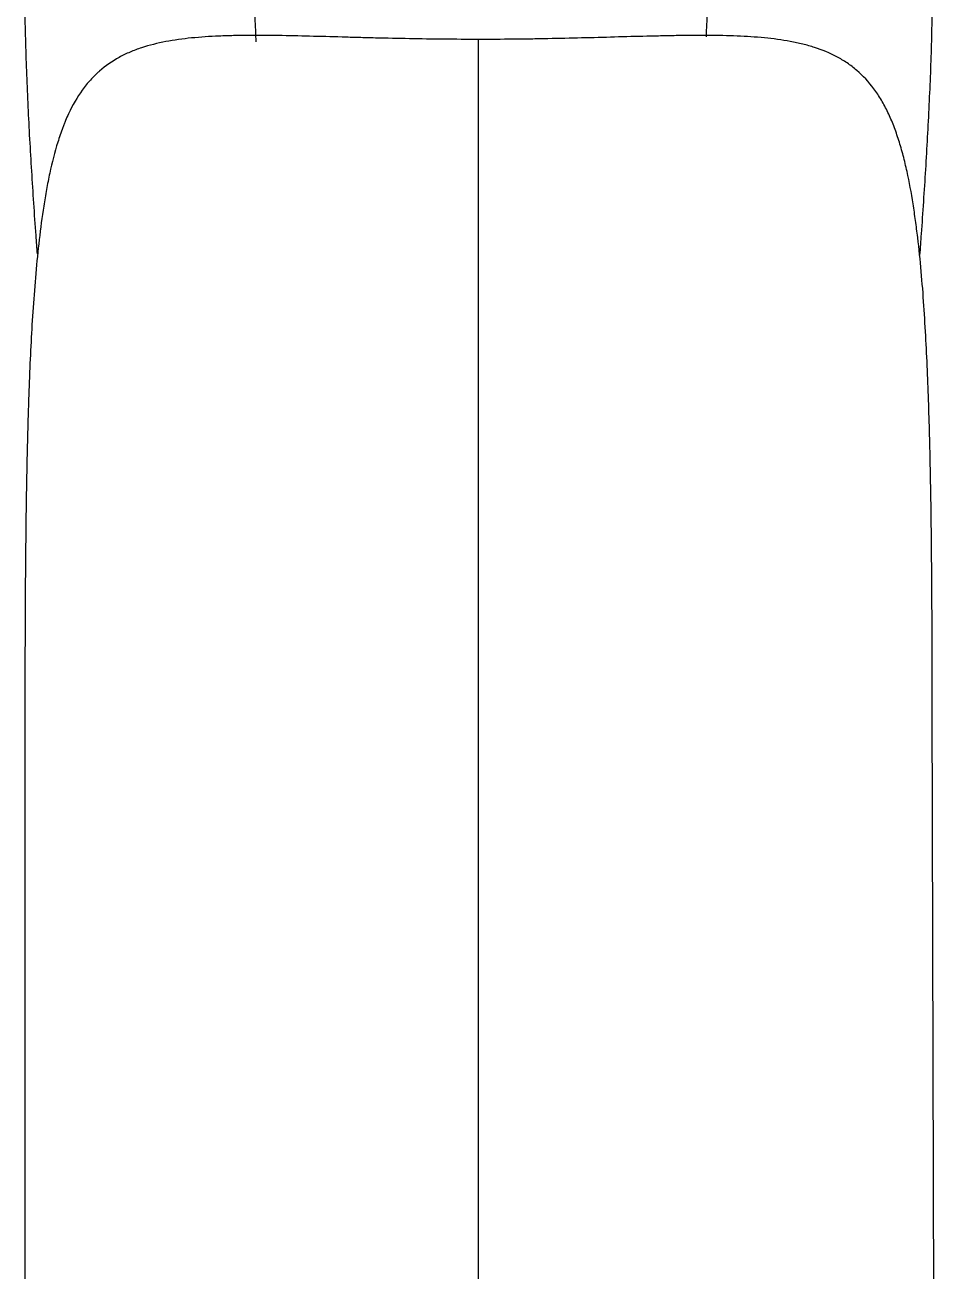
# Model space of a CAD drawing. Extents: x 0 to 1128, y 0 to 827.
# Drawn here: x 689.87 to 701.93, y 232.11 to 248.59 of the extents above; entities that cross this region are included whole.
import ezdxf

# ---------------------------------------------------------------- set-up
doc = ezdxf.new("R2010")
doc.units = 0
doc.header["$LTSCALE"] = 10
doc.header["$MEASUREMENT"] = 0
doc.layers.add('1', color=7, linetype='CONTINUOUS')

msp = doc.modelspace()

# ---------------------------------------------------------------- linework, layer by layer
at = {"layer": '1', "color": 7, "linetype": 'Continuous', "lineweight": -3}
for p, q in [((695.87, 184.186), (695.87, 248.397)), ((701.934, 215.586), (701.869, 239.615)), ((689.87, 239.365), (689.87, 184.186))]:
    msp.add_line(p, q, dxfattribs=at)
for points, knots in [([(690.035, 245.559), (690.029, 245.641), (690.023, 245.722), (689.996, 246.088), (689.977, 246.371), (689.951, 246.796), (689.943, 246.938), (689.927, 247.221), (689.92, 247.363), (689.9, 247.787), (689.889, 248.069), (689.877, 248.489), (689.874, 248.628), (689.87, 248.906), (689.869, 249.044), (689.87, 249.319), (689.872, 249.456), (689.878, 249.728), (689.883, 249.863), (689.898, 250.131), (689.907, 250.263), (689.923, 250.427), (689.927, 250.46), (689.934, 250.525), (689.938, 250.557), (689.95, 250.653), (689.959, 250.716), (689.99, 250.899), (690.014, 251.016), (690.051, 251.152), (690.059, 251.179), (690.075, 251.231), (690.084, 251.257), (690.111, 251.332), (690.13, 251.38), (690.191, 251.513), (690.237, 251.591), (690.302, 251.675), (690.316, 251.691), (690.343, 251.722), (690.357, 251.737), (690.401, 251.78), (690.431, 251.806), (690.525, 251.875), (690.592, 251.911), (690.699, 251.953), (690.736, 251.965), (690.793, 251.981), (690.812, 251.985), (690.851, 251.994), (690.871, 251.998), (690.97, 252.015), (691.053, 252.023), (691.225, 252.029), (691.313, 252.027), (691.498, 252.018), (691.593, 252.009), (691.741, 251.994), (691.791, 251.988), (691.893, 251.975), (691.945, 251.968), (692.102, 251.946), (692.209, 251.93), (692.429, 251.897), (692.542, 251.879), (692.773, 251.843), (692.891, 251.825), (693.134, 251.788), (693.258, 251.77), (693.64, 251.717), (693.902, 251.684), (694.441, 251.63), (694.719, 251.607), (695.04, 251.59), (695.076, 251.588), (695.147, 251.585), (695.255, 251.58), (695.363, 251.577), (695.579, 251.571), (695.724, 251.569), (695.87, 251.569)], [0, 0, 0, 0, 0.017742, 0.017742, 0.079133, 0.079133, 0.109829, 0.109829, 0.140524, 0.140524, 0.201915, 0.201915, 0.232611, 0.232611, 0.263307, 0.263307, 0.294002, 0.294002, 0.324698, 0.324698, 0.355393, 0.355393, 0.363067, 0.363067, 0.370741, 0.370741, 0.386089, 0.386089, 0.416784, 0.416784, 0.424458, 0.424458, 0.432132, 0.432132, 0.44748, 0.44748, 0.478175, 0.478175, 0.485849, 0.485849, 0.493523, 0.493523, 0.508871, 0.508871, 0.539567, 0.539567, 0.554914, 0.554914, 0.562588, 0.562588, 0.570262, 0.570262, 0.600958, 0.600958, 0.631653, 0.631653, 0.662349, 0.662349, 0.677697, 0.677697, 0.693044, 0.693044, 0.72374, 0.72374, 0.754436, 0.754436, 0.785131, 0.785131, 0.815827, 0.815827, 0.877218, 0.877218, 0.938609, 0.938609, 0.946283, 0.946283, 0.953957, 0.969304, 0.969304, 1, 1, 1, 1]), ([(695.87, 251.569), (696.159, 251.569), (696.444, 251.577), (696.865, 251.599), (697.005, 251.608), (697.213, 251.624), (697.316, 251.633), (697.419, 251.643), (697.488, 251.649), (697.522, 251.652), (697.692, 251.669), (697.825, 251.684), (698.086, 251.716), (698.214, 251.733), (698.466, 251.768), (698.589, 251.786), (698.771, 251.813), (698.831, 251.822), (698.95, 251.84), (699.009, 251.85), (699.183, 251.877), (699.296, 251.895), (699.516, 251.928), (699.622, 251.944), (699.83, 251.973), (699.931, 251.986), (700.127, 252.008), (700.223, 252.016), (700.362, 252.024), (700.408, 252.026), (700.498, 252.028), (700.542, 252.028), (700.671, 252.024), (700.754, 252.017), (700.912, 251.991), (700.988, 251.972), (701.132, 251.918), (701.2, 251.883), (701.326, 251.794), (701.384, 251.741), (701.45, 251.658), (701.463, 251.641), (701.488, 251.605), (701.525, 251.55), (701.558, 251.489), (701.62, 251.359), (701.656, 251.263), (701.694, 251.129), (701.702, 251.102), (701.716, 251.046), (701.723, 251.018), (701.742, 250.932), (701.753, 250.873), (701.785, 250.692), (701.801, 250.566), (701.821, 250.372), (701.827, 250.306), (701.835, 250.206), (701.838, 250.173), (701.842, 250.106), (701.844, 250.072), (701.854, 249.904), (701.859, 249.768), (701.867, 249.494), (701.869, 249.356), (701.87, 249.079), (701.869, 248.94), (701.865, 248.66), (701.862, 248.52), (701.855, 248.239), (701.85, 248.098), (701.84, 247.815), (701.833, 247.673), (701.813, 247.246), (701.798, 246.962), (701.763, 246.393), (701.744, 246.109), (701.717, 245.73), (701.71, 245.636), (701.703, 245.542)], [0, 0, 0, 0, 0.061231, 0.061231, 0.091847, 0.091847, 0.107155, 0.114809, 0.114809, 0.122463, 0.122463, 0.153078, 0.153078, 0.183694, 0.183694, 0.21431, 0.21431, 0.229618, 0.229618, 0.244925, 0.244925, 0.275541, 0.275541, 0.306157, 0.306157, 0.336772, 0.336772, 0.367388, 0.367388, 0.382696, 0.382696, 0.398004, 0.398004, 0.42862, 0.42862, 0.459235, 0.459235, 0.489851, 0.489851, 0.520467, 0.520467, 0.52812, 0.52812, 0.535774, 0.551082, 0.551082, 0.581698, 0.581698, 0.589352, 0.589352, 0.597006, 0.597006, 0.612314, 0.612314, 0.642929, 0.642929, 0.658237, 0.658237, 0.665891, 0.665891, 0.673545, 0.673545, 0.704161, 0.704161, 0.734776, 0.734776, 0.765392, 0.765392, 0.796008, 0.796008, 0.826623, 0.826623, 0.857239, 0.857239, 0.91847, 0.91847, 0.979702, 0.979702, 1, 1, 1, 1]), ([(692.902, 249.129), (692.902, 248.92), (692.908, 248.711), (692.919, 248.456), (692.922, 248.411), (692.924, 248.366)], [0, 0, 0, 0, 0.822031, 0.822031, 1, 1, 1, 1]), ([(698.883, 248.43), (698.884, 248.452), (698.885, 248.475), (698.896, 248.708), (698.902, 248.919), (698.902, 249.129)], [0, 0, 0, 0, 0.097065, 0.097065, 1, 1, 1, 1]), ([(695.87, 248.397), (695.715, 248.397), (695.408, 248.398), (695.105, 248.403), (694.804, 248.408), (694.654, 248.411), (694.431, 248.417), (694.357, 248.419), (694.209, 248.423), (694.136, 248.425), (693.918, 248.431), (693.775, 248.435), (693.495, 248.442), (693.357, 248.445), (693.086, 248.449), (692.953, 248.45), (692.757, 248.449), (692.692, 248.448), (692.596, 248.446), (692.564, 248.445), (692.501, 248.443), (692.469, 248.442), (692.313, 248.435), (692.192, 248.427), (691.957, 248.404), (691.843, 248.388), (691.622, 248.346), (691.515, 248.32), (691.386, 248.277), (691.36, 248.268), (691.31, 248.249), (691.235, 248.219), (691.163, 248.185), (691.024, 248.108), (690.936, 248.048), (690.844, 247.967), (690.834, 247.958), (690.813, 247.939), (690.803, 247.93), (690.774, 247.9), (690.716, 247.84), (690.662, 247.774), (690.56, 247.633), (690.5, 247.528), (690.432, 247.383), (690.419, 247.353), (690.4, 247.307), (690.394, 247.292), (690.381, 247.261), (690.351, 247.183), (690.324, 247.103), (690.263, 246.905), (690.228, 246.768), (690.182, 246.556), (690.168, 246.484), (690.141, 246.339), (690.129, 246.266), (690.095, 246.046), (690.075, 245.898), (690.041, 245.601), (690.026, 245.452), (689.999, 245.152), (689.988, 245.002), (689.967, 244.699), (689.958, 244.548), (689.942, 244.244), (689.935, 244.092), (689.926, 243.863), (689.923, 243.786), (689.918, 243.634), (689.915, 243.557), (689.903, 243.176), (689.896, 242.87), (689.885, 242.26), (689.881, 241.956), (689.875, 241.346), (689.873, 241.041), (689.87, 240.432), (689.87, 240.127), (689.869, 239.666), (689.87, 239.509), (689.87, 239.352)], [0, 0, 0, 0, 0.030276, 0.060551, 0.060551, 0.090827, 0.090827, 0.105964, 0.105964, 0.121102, 0.121102, 0.151378, 0.151378, 0.181653, 0.181653, 0.211929, 0.211929, 0.227066, 0.227066, 0.234635, 0.234635, 0.242204, 0.242204, 0.27248, 0.27248, 0.302755, 0.302755, 0.333031, 0.333031, 0.340599, 0.340599, 0.348168, 0.363306, 0.363306, 0.393582, 0.393582, 0.397366, 0.397366, 0.40115, 0.40115, 0.408719, 0.423857, 0.423857, 0.454133, 0.454133, 0.461701, 0.461701, 0.465486, 0.465486, 0.46927, 0.484408, 0.484408, 0.514684, 0.514684, 0.529821, 0.529821, 0.544959, 0.544959, 0.575235, 0.575235, 0.60551, 0.60551, 0.635786, 0.635786, 0.666061, 0.666061, 0.696337, 0.696337, 0.711474, 0.711474, 0.726612, 0.726612, 0.787163, 0.787163, 0.847714, 0.847714, 0.908265, 0.908265, 0.968816, 0.968816, 1, 1, 1, 1]), ([(701.869, 239.615), (701.87, 239.695), (701.87, 239.775), (701.869, 240.16), (701.869, 240.464), (701.866, 241.074), (701.864, 241.378), (701.859, 241.836), (701.858, 241.988), (701.853, 242.293), (701.851, 242.445), (701.842, 242.903), (701.835, 243.207), (701.82, 243.663), (701.815, 243.815), (701.802, 244.118), (701.795, 244.27), (701.779, 244.573), (701.77, 244.724), (701.75, 245.026), (701.738, 245.177), (701.711, 245.478), (701.696, 245.628), (701.674, 245.815), (701.669, 245.853), (701.659, 245.927), (701.645, 246.039), (701.628, 246.149), (701.594, 246.368), (701.567, 246.511), (701.521, 246.722), (701.504, 246.792), (701.477, 246.894), (701.468, 246.929), (701.448, 246.996), (701.418, 247.095), (701.385, 247.191), (701.337, 247.314), (701.312, 247.373), (701.257, 247.487), (701.228, 247.542), (701.166, 247.648), (701.067, 247.796), (700.954, 247.917), (700.851, 248.005), (700.83, 248.022), (700.788, 248.055), (700.766, 248.07), (700.699, 248.115), (700.654, 248.142), (700.514, 248.217), (700.416, 248.257), (700.263, 248.306), (700.21, 248.321), (700.13, 248.341), (700.103, 248.347), (700.048, 248.359), (700.021, 248.364), (699.881, 248.39), (699.767, 248.406), (699.532, 248.428), (699.412, 248.436), (699.165, 248.446), (699.038, 248.448), (698.778, 248.45), (698.645, 248.449), (698.475, 248.446), (698.441, 248.446), (698.372, 248.444), (698.269, 248.442), (698.164, 248.44), (697.954, 248.435), (697.812, 248.431), (697.525, 248.423), (697.38, 248.419), (697.086, 248.412), (696.937, 248.408), (696.748, 248.405), (696.71, 248.404), (696.634, 248.403), (696.596, 248.402), (696.482, 248.401), (696.406, 248.4), (696.176, 248.397), (696.023, 248.397), (695.87, 248.397)], [0, 0, 0, 0, 0.016202, 0.016202, 0.077689, 0.077689, 0.139177, 0.139177, 0.16992, 0.16992, 0.200664, 0.200664, 0.262151, 0.262151, 0.292895, 0.292895, 0.323639, 0.323639, 0.354383, 0.354383, 0.385126, 0.385126, 0.41587, 0.41587, 0.423556, 0.423556, 0.431242, 0.446614, 0.446614, 0.477357, 0.477357, 0.492729, 0.492729, 0.500415, 0.500415, 0.508101, 0.523473, 0.523473, 0.538845, 0.538845, 0.554216, 0.554216, 0.569588, 0.600332, 0.600332, 0.608018, 0.608018, 0.615704, 0.615704, 0.631076, 0.631076, 0.661819, 0.661819, 0.677191, 0.677191, 0.684877, 0.684877, 0.692563, 0.692563, 0.723307, 0.723307, 0.75405, 0.75405, 0.784794, 0.784794, 0.815538, 0.815538, 0.823224, 0.823224, 0.83091, 0.846282, 0.846282, 0.877025, 0.877025, 0.907769, 0.907769, 0.938513, 0.938513, 0.946199, 0.946199, 0.953884, 0.953884, 0.969256, 0.969256, 1, 1, 1, 1])]:
    msp.add_open_spline(points, degree=3, knots=knots, dxfattribs=at)

doc.saveas('drawing.dxf')
